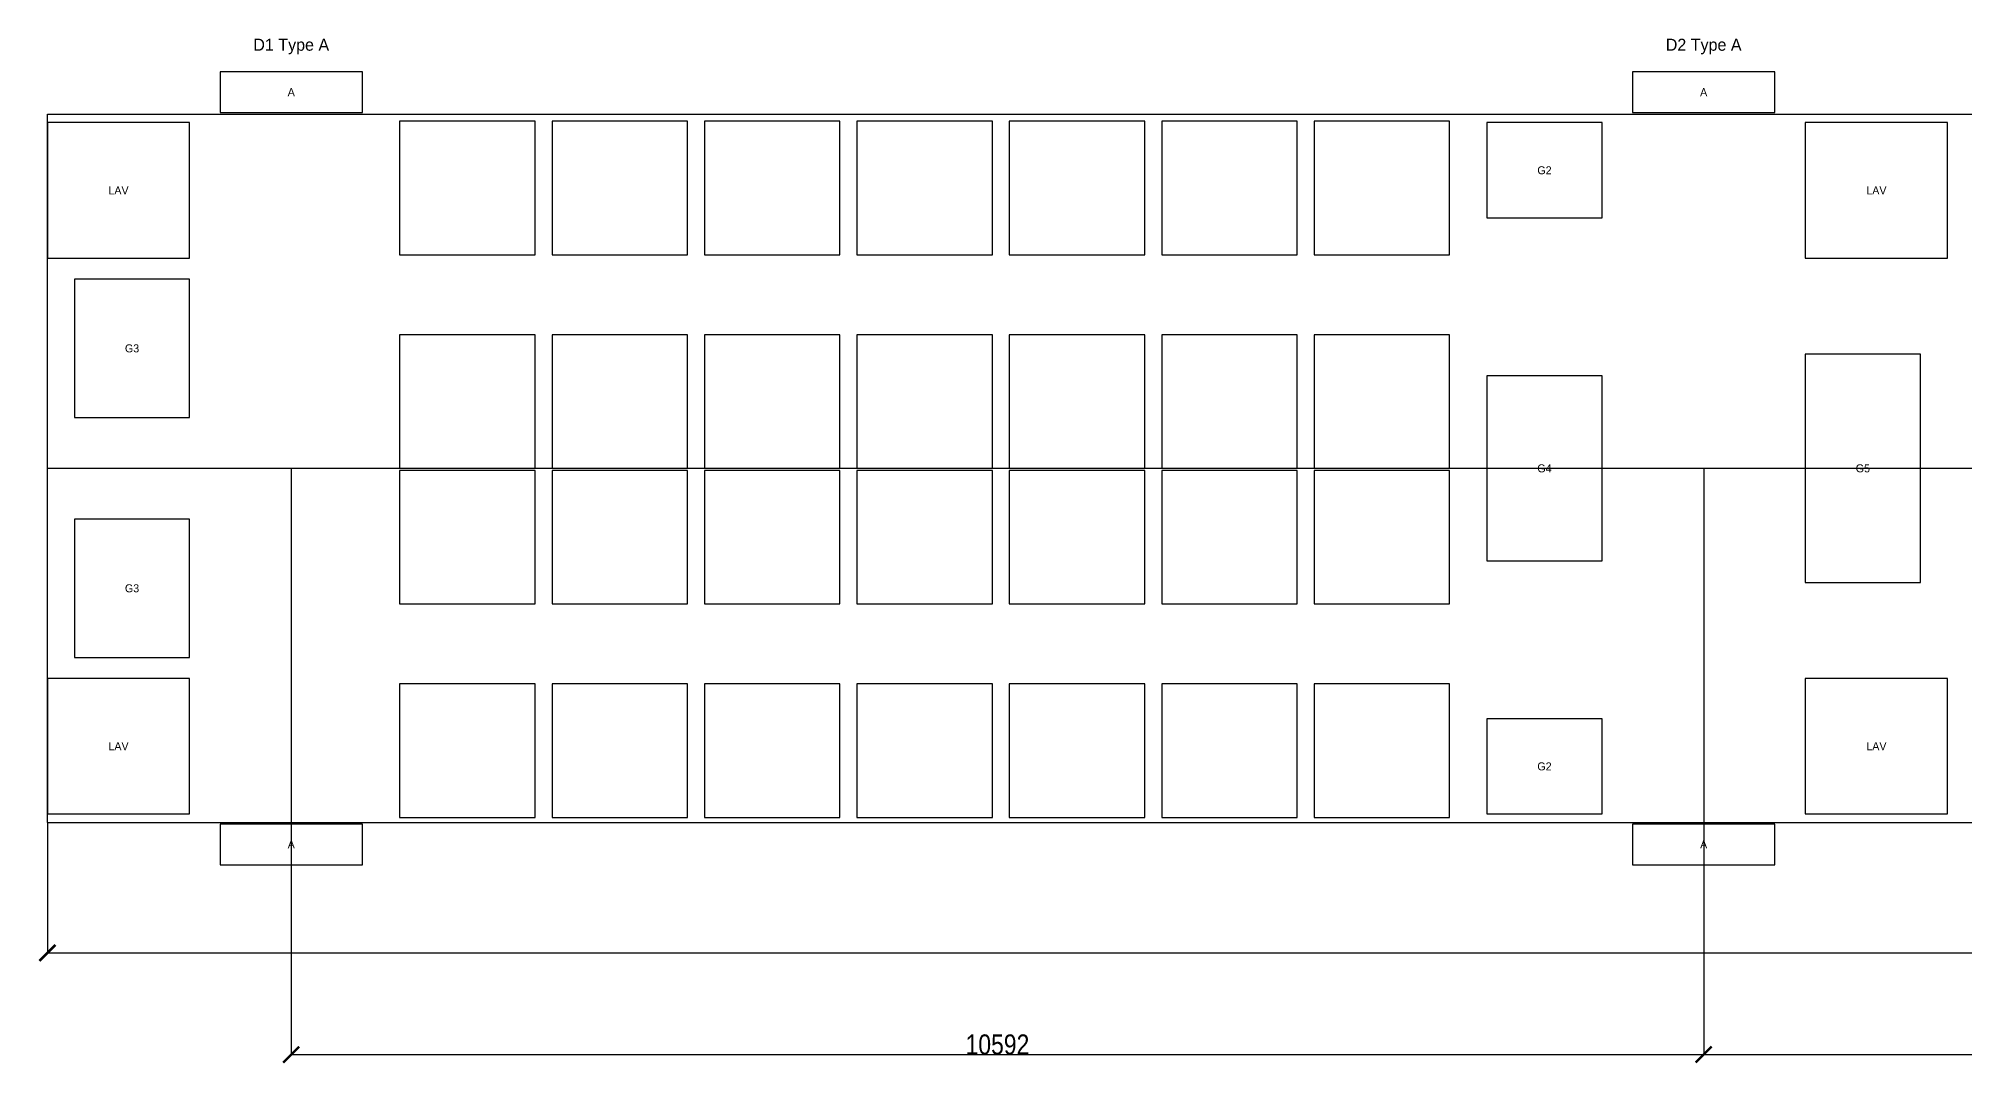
# Model space of a CAD drawing. Header units: millimetres. Extents: x -66 to 59328, y -4461 to 3221.
# Drawn here: x -66 to 14376, y -4461 to 3221 of the extents above; entities that cross this region are included whole.
import ezdxf
from ezdxf.enums import TextEntityAlignment as Align

# ---------------------------------------------------------------- set-up
doc = ezdxf.new("R2010")
doc.units = ezdxf.units.MM
doc.linetypes.add('CENTER', pattern=[5.08, 3.175, -0.635, 0.635, -0.635])
for name, color, linetype in [('CABIN_WALL', 7, 'Continuous'), ('DIMS', 8, 'Continuous'), ('DOOR', 1, 'Continuous'), ('GALLEY', 30, 'Continuous'), ('LAV', 6, 'Continuous'), ('SEATS_BC', 5, 'Continuous'), ('TEXT', 7, 'Continuous')]:
    doc.layers.add(name, color=color, linetype=linetype)
doc.styles.add('OpenSansCondensed-Light', font='OpenSansCondensed-Light.ttf')
doc.dimstyles.new('EZDXF', dxfattribs={"dimtxt": 0.25, "dimasz": 0.175, "dimexe": 0.375, "dimexo": 0.125, "dimgap": 0.1, "dimtad": 1, "dimlfac": 100, "dimzin": 12, "dimdsep": 46, "dimtxsty": 'OpenSansCondensed-Light', "dimblk": 'ARCHTICK', "dimcen": 2.5, "dimazin": 3, "dimtfac": 0.5, "dimtmove": 2, "dimatfit": 3})

# ---------------------------------------------------------------- blocks, each defined once
blk = doc.blocks.new('_ARCHTICK')
at = {"color": 0, "linetype": 'BYBLOCK', "const_width": 0.15}
blk.add_lwpolyline([(-0.5, -0.5), (0.5, 0.5)], dxfattribs=at)

msp = doc.modelspace()

# ---------------------------------------------------------------- linework, layer by layer
at = {"layer": 'CABIN_WALL'}
for p, q in [((0, 2654.3), (50012.6, 2654.3)), ((0, -2654.3), (0, 2654.3)), ((0, -2654.3), (50012.6, -2654.3))]:
    msp.add_line(p, q, dxfattribs=at)
at = {"layer": 'DIMS', "linetype": 'CENTER'}
msp.add_line((0, 0), (50012.6, 0), dxfattribs=at)
at = {"layer": 'DOOR'}
for points in [[(1295.4, 2667), (2362.2, 2667), (2362.2, 2971.8), (1295.4, 2971.8)], [(11887.2, 2667), (12954, 2667), (12954, 2971.8), (11887.2, 2971.8)], [(1295.4, -2971.8), (2362.2, -2971.8), (2362.2, -2667), (1295.4, -2667)], [(11887.2, -2971.8), (12954, -2971.8), (12954, -2667), (11887.2, -2667)]]:
    msp.add_lwpolyline(points, close=True, dxfattribs=at)
at = {"layer": 'GALLEY'}
for points in [[(10795, 1877.06), (11658.6, 1877.06), (11658.6, 2590.8), (10795, 2590.8)], [(203.2, 381), (1066.8, 381), (1066.8, 1417.32), (203.2, 1417.32)], [(13182.6, -854.71), (14046.2, -854.71), (14046.2, 854.71), (13182.6, 854.71)], [(10795, -693.42), (11658.6, -693.42), (11658.6, 693.42), (10795, 693.42)], [(203.2, -1417.32), (1066.8, -1417.32), (1066.8, -381), (203.2, -381)], [(10795, -2590.8), (11658.6, -2590.8), (11658.6, -1877.06), (10795, -1877.06)]]:
    msp.add_lwpolyline(points, close=True, dxfattribs=at)
at = {"layer": 'LAV'}
for points in [[(0, 1574.8), (1066.8, 1574.8), (1066.8, 2590.8), (0, 2590.8)], [(13182.6, 1574.8), (14249.4, 1574.8), (14249.4, 2590.8), (13182.6, 2590.8)], [(0, -2590.8), (1066.8, -2590.8), (1066.8, -1574.8), (0, -1574.8)], [(13182.6, -2590.8), (14249.4, -2590.8), (14249.4, -1574.8), (13182.6, -1574.8)]]:
    msp.add_lwpolyline(points, close=True, dxfattribs=at)
at = {"layer": 'SEATS_BC'}
for points in [[(2641.6, 1600.2), (3657.6, 1600.2), (3657.6, 2600.96), (2641.6, 2600.96)], [(3784.6, 1600.2), (4800.6, 1600.2), (4800.6, 2600.96), (3784.6, 2600.96)], [(4927.6, 1600.2), (5943.6, 1600.2), (5943.6, 2600.96), (4927.6, 2600.96)], [(6070.6, 1600.2), (7086.6, 1600.2), (7086.6, 2600.96), (6070.6, 2600.96)], [(7213.6, 1600.2), (8229.6, 1600.2), (8229.6, 2600.96), (7213.6, 2600.96)], [(8356.6, 1600.2), (9372.6, 1600.2), (9372.6, 2600.96), (8356.6, 2600.96)], [(9499.6, 1600.2), (10515.6, 1600.2), (10515.6, 2600.96), (9499.6, 2600.96)], [(2641.6, 0), (3657.6, 0), (3657.6, 1000.76), (2641.6, 1000.76)], [(3784.6, 0), (4800.6, 0), (4800.6, 1000.76), (3784.6, 1000.76)], [(4927.6, 0), (5943.6, 0), (5943.6, 1000.76), (4927.6, 1000.76)], [(6070.6, 0), (7086.6, 0), (7086.6, 1000.76), (6070.6, 1000.76)], [(7213.6, 0), (8229.6, 0), (8229.6, 1000.76), (7213.6, 1000.76)], [(8356.6, 0), (9372.6, 0), (9372.6, 1000.76), (8356.6, 1000.76)], [(9499.6, 0), (10515.6, 0), (10515.6, 1000.76), (9499.6, 1000.76)], [(2641.6, -1016), (3657.6, -1016), (3657.6, -15.24), (2641.6, -15.24)], [(3784.6, -1016), (4800.6, -1016), (4800.6, -15.24), (3784.6, -15.24)], [(4927.6, -1016), (5943.6, -1016), (5943.6, -15.24), (4927.6, -15.24)], [(6070.6, -1016), (7086.6, -1016), (7086.6, -15.24), (6070.6, -15.24)], [(7213.6, -1016), (8229.6, -1016), (8229.6, -15.24), (7213.6, -15.24)], [(8356.6, -1016), (9372.6, -1016), (9372.6, -15.24), (8356.6, -15.24)], [(9499.6, -1016), (10515.6, -1016), (10515.6, -15.24), (9499.6, -15.24)], [(2641.6, -2616.2), (3657.6, -2616.2), (3657.6, -1615.44), (2641.6, -1615.44)], [(3784.6, -2616.2), (4800.6, -2616.2), (4800.6, -1615.44), (3784.6, -1615.44)], [(4927.6, -2616.2), (5943.6, -2616.2), (5943.6, -1615.44), (4927.6, -1615.44)], [(6070.6, -2616.2), (7086.6, -2616.2), (7086.6, -1615.44), (6070.6, -1615.44)], [(7213.6, -2616.2), (8229.6, -2616.2), (8229.6, -1615.44), (7213.6, -1615.44)], [(8356.6, -2616.2), (9372.6, -2616.2), (9372.6, -1615.44), (8356.6, -1615.44)], [(9499.6, -2616.2), (10515.6, -2616.2), (10515.6, -1615.44), (9499.6, -1615.44)]]:
    msp.add_lwpolyline(points, close=True, dxfattribs=at)

# ---------------------------------------------------------------- texts
at = {"layer": 'TEXT'}
for s, height, p in [('D1 Type A', 90, (1828.8, 3175)), ('D2 Type A', 90, (12420.6, 3175)), ('A', 60, (1828.8, 2819.4)), ('A', 60, (12420.6, 2819.4)), ('G2', 60, (11226.8, 2233.93)), ('LAV', 60, (533.4, 2082.8)), ('LAV', 60, (13716, 2082.8)), ('G3', 60, (635, 899.16)), ('G4', 60, (11226.8, 0)), ('G5', 60, (13614.4, 0)), ('G3', 60, (635, -899.16)), ('LAV', 60, (533.4, -2082.8)), ('LAV', 60, (13716, -2082.8)), ('G2', 60, (11226.8, -2233.93)), ('A', 60, (1828.8, -2819.4)), ('A', 60, (12420.6, -2819.4))]:
    msp.add_text(s, height=height, dxfattribs=at).set_placement(p, align=Align.MIDDLE_CENTER)

# ---------------------------------------------------------------- dimensions: what is measured, and where the dimension line sits
at = {"layer": 'DIMS'}
for base, p1, p2 in [((1828.8, -4394.2), (1828.8, 0), (12420.6, 0)), ((12420.6, -4394.2), (12420.6, 0), (30429.2, 0)), ((0, -3632.2), (0, -2654.3), (50012.6, -2654.3))]:
    msp.add_linear_dim(base=base, p1=p1, p2=p2, dimstyle='EZDXF', override={"dimtxt": 150, "dimasz": 120, "dimdec": 0, "dimlfac": 1}, dxfattribs=at).render()

doc.saveas('drawing.dxf')
